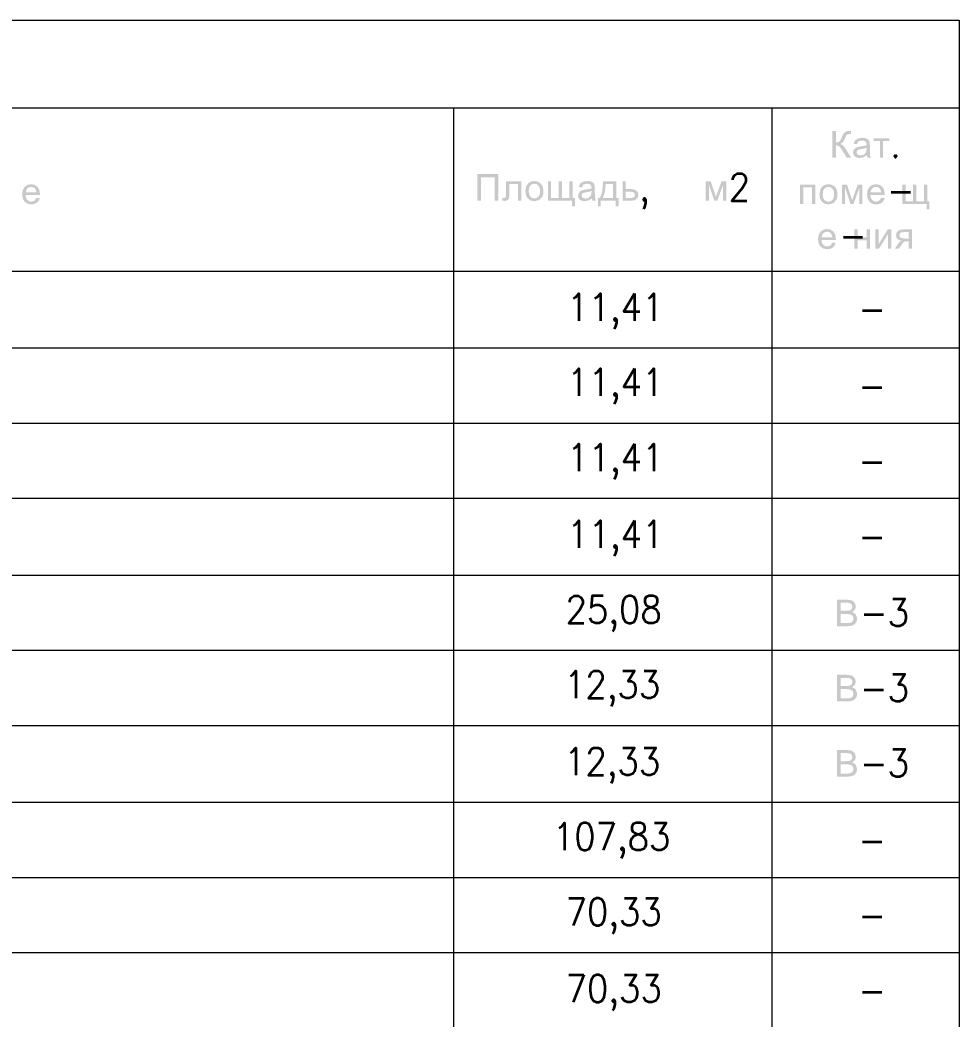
# Model space of a CAD drawing. Header units: millimetres. Extents: x 0 to 420, y 0 to 297.
# Drawn here: x 52.82 to 77.68, y 225.12 to 251.59 of the extents above; entities that cross this region are included whole.
import ezdxf

# ---------------------------------------------------------------- set-up
doc = ezdxf.new("R2010")
doc.units = ezdxf.units.MM
doc.styles.get("Standard").update_dxf_attribs({"font": 'STANDARD'})

msp = doc.modelspace()

# ---------------------------------------------------------------- hatches: boundary and pattern name
for points in [[(74.330389, 248.653542), (74.424096, 248.653542), (74.424096, 248.343759), (74.478322, 248.34996), (74.513944, 248.368563), (74.543779, 248.4108), (74.580641, 248.488177), (74.607168, 248.547364), (74.629148, 248.586293), (74.683167, 248.634249), (74.760889, 248.654093), (74.802161, 248.653748), (74.818215, 248.65299), (74.818215, 248.571962), (74.798922, 248.572513), (74.780181, 248.573064), (74.714035, 248.551016), (74.68992, 248.517116), (74.663323, 248.458411), (74.630113, 248.385375), (74.60269, 248.345412), (74.544261, 248.30793), (74.611992, 248.266933), (74.679309, 248.181701), (74.82483, 247.946332), (74.708523, 247.946332), (74.590563, 248.138155), (74.545363, 248.205128), (74.508432, 248.247296), (74.424096, 248.277062), (74.424096, 247.946332), (74.330389, 247.946332)], [(75.420753, 248.458411), (75.836921, 248.458411), (75.836921, 248.386753), (75.672107, 248.386753), (75.672107, 247.946332), (75.586118, 247.946332), (75.586118, 248.386753), (75.420753, 248.386753)], [(64.931838, 247.510542), (65.488014, 247.510542), (65.488014, 246.803332), (65.393757, 246.803332), (65.393757, 247.426757), (65.025545, 247.426757), (65.025545, 246.803332), (64.931838, 246.803332)], [(65.688033, 247.315411), (66.091522, 247.315411), (66.091522, 246.803332), (66.004981, 246.803332), (66.004981, 247.243753), (65.775125, 247.243753), (65.775125, 246.988541), (65.77354, 246.914264), (65.769061, 246.870581), (65.737091, 246.820971), (65.662125, 246.800025), (65.592121, 246.803884), (65.592121, 246.876093), (65.630155, 246.876093), (65.66874, 246.881605), (65.684174, 246.899244), (65.68693, 246.924806), (65.688033, 246.978068)], [(66.79824, 247.315411), (66.885332, 247.315411), (66.885332, 246.87499), (67.083218, 246.87499), (67.083218, 247.315411), (67.169759, 247.315411), (67.169759, 246.87499), (67.368197, 246.87499), (67.368197, 247.315411), (67.454186, 247.315411), (67.454186, 246.87499), (67.512064, 246.87499), (67.512064, 246.658363), (67.439855, 246.658363), (67.439855, 246.803332), (66.79824, 246.803332)], [(70.976131, 247.315411), (71.111179, 247.315411), (71.245675, 246.905858), (71.395055, 247.315411), (71.520181, 247.315411), (71.520181, 246.803332), (71.433089, 246.803332), (71.433089, 247.215641), (71.281504, 246.803332), (71.203783, 246.803332), (71.061018, 247.235485), (71.061018, 246.803332), (70.976131, 246.803332)], [(73.471596, 247.230745), (73.875637, 247.230745), (73.875637, 246.718666), (73.789096, 246.718666), (73.789096, 247.159087), (73.558688, 247.159087), (73.558688, 246.718666), (73.471596, 246.718666)], [(74.582304, 247.230745), (74.717351, 247.230745), (74.851848, 246.821192), (75.001227, 247.230745), (75.126353, 247.230745), (75.126353, 246.718666), (75.039261, 246.718666), (75.039261, 247.130975), (74.887677, 246.718666), (74.809956, 246.718666), (74.667191, 247.150818), (74.667191, 246.718666), (74.582304, 246.718666)], [(76.183134, 247.230745), (76.270226, 247.230745), (76.270226, 246.790324), (76.468112, 246.790324), (76.468112, 247.230745), (76.554653, 247.230745), (76.554653, 246.790324), (76.753091, 246.790324), (76.753091, 247.230745), (76.83908, 247.230745), (76.83908, 246.790324), (76.896958, 246.790324), (76.896958, 246.573696), (76.824749, 246.573696), (76.824749, 246.718666), (76.183134, 246.718666)], [(74.910928, 246.045411), (74.99802, 246.045411), (74.99802, 245.832642), (75.23835, 245.832642), (75.23835, 246.045411), (75.325442, 246.045411), (75.325442, 245.533332), (75.23835, 245.533332), (75.23835, 245.760433), (74.99802, 245.760433), (74.99802, 245.533332), (74.910928, 245.533332)], [(75.467657, 246.045411), (75.554749, 246.045411), (75.554749, 245.655151), (75.795079, 246.045411), (75.888785, 246.045411), (75.888785, 245.533332), (75.802245, 245.533332), (75.802245, 245.921388), (75.561364, 245.533332), (75.467657, 245.533332)]]:
    msp.add_hatch(color=251).paths.add_polyline_path(points, flags=0)
h = msp.add_hatch(color=251)
h.paths.add_polyline_path([(75.240876, 248.009722), (75.14772, 247.951293), (75.051809, 247.934757), (74.977119, 247.945092), (74.922273, 247.976098), (74.888305, 248.022951), (74.877074, 248.08138), (74.894161, 248.149731), (74.93881, 248.199891), (75.001648, 248.228555), (75.078818, 248.241784), (75.169631, 248.255013), (75.233159, 248.271549), (75.23371, 248.294149), (75.227578, 248.33928), (75.209456, 248.369114), (75.167702, 248.390956), (75.110238, 248.398329), (75.019838, 248.376831), (74.976844, 248.300764), (74.891956, 248.312339), (74.92999, 248.400534), (75.006609, 248.451797), (75.122916, 248.469987), (75.2293, 248.454553), (75.289934, 248.415417), (75.316943, 248.356988), (75.321353, 248.27651), (75.321353, 248.160755), (75.322662, 248.062019), (75.326865, 248.007517), (75.348914, 247.946332), (75.257963, 247.946332)], flags=0)
h.paths.add_polyline_path([(75.233159, 248.203199), (75.17411, 248.185284), (75.091496, 248.170677), (75.01598, 248.153038), (74.981805, 248.124926), (74.969678, 248.083585), (74.995585, 248.025707), (75.072755, 248.002556), (75.162052, 248.024605), (75.219378, 248.084687), (75.233159, 248.171779)], flags=0)
h = msp.add_hatch(color=251)
h.paths.add_polyline_path([(53.261045, 246.883479), (53.350893, 246.872455), (53.320576, 246.802657), (53.272069, 246.750636), (53.206612, 246.717908), (53.125446, 246.70709), (53.024849, 246.724178), (52.947403, 246.775992), (52.89807, 246.859226), (52.881809, 246.970571), (52.898345, 247.085086), (52.947955, 247.170662), (53.024367, 247.224268), (53.121036, 247.24232), (53.214123, 247.224681), (53.288606, 247.172316), (53.33725, 247.088393), (53.353649, 246.975532), (53.353098, 246.952381), (52.971106, 246.952381), (52.985575, 246.877967), (53.019061, 246.823397), (53.067155, 246.78991), (53.125997, 246.778748), (53.207577, 246.803553)], flags=0)
h.paths.add_polyline_path([(52.976067, 247.024039), (53.262147, 247.024039), (53.229626, 247.121053), (53.181601, 247.158535), (53.121587, 247.171213), (53.066673, 247.161016), (53.021266, 247.130975), (52.989365, 247.084328)], flags=0)
h = msp.add_hatch(color=251)
h.paths.add_polyline_path([(66.202195, 247.059647), (66.221763, 247.183326), (66.281019, 247.270212), (66.354262, 247.312655), (66.441974, 247.326987), (66.537954, 247.309624), (66.614504, 247.257534), (66.664871, 247.175196), (66.681752, 247.066813), (66.674311, 246.978068), (66.651987, 246.910819), (66.565997, 246.823176), (66.441974, 246.791757), (66.344822, 246.808844), (66.268341, 246.860659), (66.218732, 246.94465)], flags=0)
h.paths.add_polyline_path([(66.290941, 247.059647), (66.301689, 246.973176), (66.333936, 246.911922), (66.382374, 246.875473), (66.441974, 246.863415), (66.501092, 246.875542), (66.549461, 246.912473), (66.581707, 246.974416), (66.592455, 247.062404), (66.581707, 247.145499), (66.549461, 247.206271), (66.501092, 247.242995), (66.441974, 247.255329), (66.382374, 247.242995), (66.333936, 247.206271), (66.301689, 247.145155)], flags=0)
h = msp.add_hatch(color=251)
h.paths.add_polyline_path([(67.960944, 246.866722), (67.867788, 246.808293), (67.771877, 246.791757), (67.697187, 246.802092), (67.642341, 246.833098), (67.608373, 246.879951), (67.597142, 246.93838), (67.614229, 247.006731), (67.658878, 247.056891), (67.721716, 247.085555), (67.798887, 247.098784), (67.889699, 247.112013), (67.953227, 247.128549), (67.953778, 247.151149), (67.947646, 247.19628), (67.929525, 247.226114), (67.88777, 247.247956), (67.830306, 247.255329), (67.739906, 247.233831), (67.696912, 247.157764), (67.612025, 247.169339), (67.650058, 247.257534), (67.726677, 247.308797), (67.842984, 247.326987), (67.949368, 247.311553), (68.010002, 247.272417), (68.037012, 247.213988), (68.041421, 247.13351), (68.041421, 247.017755), (68.04273, 246.919019), (68.046933, 246.864517), (68.068982, 246.803332), (67.978031, 246.803332)], flags=0)
h.paths.add_polyline_path([(67.953227, 247.060199), (67.894178, 247.042284), (67.811564, 247.027677), (67.736048, 247.010038), (67.701873, 246.981926), (67.689746, 246.940585), (67.715653, 246.882707), (67.792823, 246.859556), (67.88212, 246.881605), (67.939446, 246.941687), (67.953227, 247.028779)], flags=0)
h = msp.add_hatch(color=251)
h.paths.add_polyline_path([(68.256025, 247.315411), (68.613213, 247.315411), (68.613213, 246.87499), (68.668885, 246.87499), (68.668885, 246.658363), (68.597227, 246.658363), (68.597227, 246.803332), (68.194289, 246.803332), (68.194289, 246.658363), (68.122631, 246.658363), (68.122631, 246.87499), (68.168382, 246.87499), (68.207966, 246.949), (68.235768, 247.047038), (68.251788, 247.169158)], flags=0)
h.paths.add_polyline_path([(68.328786, 247.243753), (68.304463, 247.026712), (68.251615, 246.87499), (68.526672, 246.87499), (68.526672, 247.243753)], flags=0)
h = msp.add_hatch(color=251)
h.paths.add_polyline_path([(68.775149, 247.315411), (68.861689, 247.315411), (68.861689, 247.11532), (68.971932, 247.11532), (69.067017, 247.104709), (69.137297, 247.073428), (69.180981, 247.023956), (69.195726, 246.958775), (69.183461, 246.898899), (69.147219, 246.848532), (69.083967, 246.814563), (68.991776, 246.803332), (68.775149, 246.803332)], flags=0)
h.paths.add_polyline_path([(68.861689, 246.87499), (68.95264, 246.87499), (69.023402, 246.879951), (69.0706, 246.894834), (69.096921, 246.920741), (69.105878, 246.958224), (69.079419, 247.017204), (69.037527, 247.037048), (68.964215, 247.043662), (68.861689, 247.043662)], flags=0)
h = msp.add_hatch(color=251)
h.paths.add_polyline_path([(73.986259, 246.974981), (74.005827, 247.09866), (74.065082, 247.185545), (74.138325, 247.227989), (74.226037, 247.24232), (74.322018, 247.224957), (74.398568, 247.172867), (74.448935, 247.090529), (74.465816, 246.982147), (74.458375, 246.893401), (74.43605, 246.826153), (74.350061, 246.738509), (74.226037, 246.70709), (74.128886, 246.724178), (74.052405, 246.775992), (74.002795, 246.859983)], flags=0)
h.paths.add_polyline_path([(74.075004, 246.974981), (74.085753, 246.888509), (74.117999, 246.827255), (74.166437, 246.790806), (74.226037, 246.778748), (74.285155, 246.790875), (74.333524, 246.827806), (74.36577, 246.889749), (74.376519, 246.977737), (74.36577, 247.060833), (74.333524, 247.121604), (74.285155, 247.158329), (74.226037, 247.170662), (74.166437, 247.158329), (74.117999, 247.121604), (74.085753, 247.060488)], flags=0)
h = msp.add_hatch(color=251)
h.paths.add_polyline_path([(75.624701, 246.883479), (75.714549, 246.872455), (75.684233, 246.802657), (75.635726, 246.750636), (75.570269, 246.717908), (75.489102, 246.70709), (75.388506, 246.724178), (75.31106, 246.775992), (75.261726, 246.859226), (75.245465, 246.970571), (75.262002, 247.085086), (75.311611, 247.170662), (75.388023, 247.224268), (75.484693, 247.24232), (75.577779, 247.224681), (75.652262, 247.172316), (75.700907, 247.088393), (75.717306, 246.975532), (75.716754, 246.952381), (75.334762, 246.952381), (75.349232, 246.877967), (75.382718, 246.823397), (75.430811, 246.78991), (75.489654, 246.778748), (75.571234, 246.803553)], flags=0)
h.paths.add_polyline_path([(75.339723, 247.024039), (75.625804, 247.024039), (75.593282, 247.121053), (75.545257, 247.158535), (75.485244, 247.171213), (75.430329, 247.161016), (75.384923, 247.130975), (75.353021, 247.084328)], flags=0)
h = msp.add_hatch(color=251)
h.paths.add_polyline_path([(74.329618, 245.698146), (74.419466, 245.687121), (74.389149, 245.617324), (74.340642, 245.565303), (74.275185, 245.532574), (74.194019, 245.521757), (74.093422, 245.538845), (74.015976, 245.590659), (73.966642, 245.673892), (73.950382, 245.785238), (73.966918, 245.899753), (74.016527, 245.985329), (74.09294, 246.038935), (74.189609, 246.056987), (74.282696, 246.039348), (74.357178, 245.986983), (74.405823, 245.90306), (74.422222, 245.790199), (74.421671, 245.767048), (74.039678, 245.767048), (74.054148, 245.692634), (74.087634, 245.638063), (74.135728, 245.604577), (74.19457, 245.593415), (74.27615, 245.61822)], flags=0)
h.paths.add_polyline_path([(74.044639, 245.838706), (74.33072, 245.838706), (74.298198, 245.93572), (74.250174, 245.973202), (74.19016, 245.98588), (74.135245, 245.975683), (74.089839, 245.945641), (74.057937, 245.898995)], flags=0)
h = msp.add_hatch(color=251)
h.paths.add_polyline_path([(76.435494, 246.045411), (76.435494, 245.533332), (76.348953, 245.533332), (76.348953, 245.732872), (76.298792, 245.732872), (76.230441, 245.720746), (76.203087, 245.69601), (76.165398, 245.645229), (76.08933, 245.533332), (75.981843, 245.533332), (76.07555, 245.671136), (76.118269, 245.720608), (76.160988, 245.742794), (76.096152, 245.761053), (76.050745, 245.796262), (76.023736, 245.84284), (76.014916, 245.896032), (76.026561, 245.956252), (76.06177, 246.00407), (76.119096, 246.035076), (76.19792, 246.045411)], flags=0)
h.paths.add_polyline_path([(76.348953, 245.973753), (76.225481, 245.973753), (76.161471, 245.967621), (76.125159, 245.9495), (76.103111, 245.893276), (76.111379, 245.853451), (76.136184, 245.826028), (76.181797, 245.809905), (76.253041, 245.80453), (76.348953, 245.80453)], flags=0)
h = msp.add_hatch(color=251)
h.paths.add_polyline_path([(74.451877, 235.542666), (74.451877, 236.249875), (74.717563, 236.249875), (74.847099, 236.228378), (74.923718, 236.162232), (74.95183, 236.069076), (74.927025, 235.983087), (74.852611, 235.919146), (74.909386, 235.893101), (74.951278, 235.854654), (74.986005, 235.747718), (74.965059, 235.655114), (74.913244, 235.589519), (74.835523, 235.554241), (74.721422, 235.542666)], flags=0)
h.paths.add_polyline_path([(74.545584, 235.95277), (74.69827, 235.95277), (74.787567, 235.961038), (74.841586, 235.995765), (74.859777, 236.058052), (74.842689, 236.119788), (74.794182, 236.156168), (74.751601, 236.16361), (74.686695, 236.16609), (74.545584, 236.16609)], flags=0)
h.paths.add_polyline_path([(74.545584, 235.625899), (74.721422, 235.625899), (74.785362, 235.629758), (74.839382, 235.648499), (74.874659, 235.688187), (74.888991, 235.747718), (74.868596, 235.81662), (74.812372, 235.85741), (74.709295, 235.868985), (74.545584, 235.868985)], flags=0)
h = msp.add_hatch(color=251)
h.paths.add_polyline_path([(74.451877, 233.552999), (74.451877, 234.260208), (74.717563, 234.260208), (74.847099, 234.238711), (74.923718, 234.172565), (74.95183, 234.07941), (74.927025, 233.99342), (74.852611, 233.929479), (74.909386, 233.903434), (74.951278, 233.864987), (74.986005, 233.758051), (74.965059, 233.665447), (74.913244, 233.599852), (74.835523, 233.564575), (74.721422, 233.552999)], flags=0)
h.paths.add_polyline_path([(74.545584, 233.963103), (74.69827, 233.963103), (74.787567, 233.971371), (74.841586, 234.006098), (74.859777, 234.068385), (74.842689, 234.130121), (74.794182, 234.166502), (74.751601, 234.173943), (74.686695, 234.176424), (74.545584, 234.176424)], flags=0)
h.paths.add_polyline_path([(74.545584, 233.636233), (74.721422, 233.636233), (74.785362, 233.640091), (74.839382, 233.658832), (74.874659, 233.69852), (74.888991, 233.758051), (74.868596, 233.826953), (74.812372, 233.867743), (74.709295, 233.879319), (74.545584, 233.879319)], flags=0)
h = msp.add_hatch(color=251)
h.paths.add_polyline_path([(74.451877, 231.563332), (74.451877, 232.270542), (74.717563, 232.270542), (74.847099, 232.249044), (74.923718, 232.182898), (74.95183, 232.089743), (74.927025, 232.003753), (74.852611, 231.939812), (74.909386, 231.913768), (74.951278, 231.87532), (74.986005, 231.768384), (74.965059, 231.67578), (74.913244, 231.610186), (74.835523, 231.574908), (74.721422, 231.563332)], flags=0)
h.paths.add_polyline_path([(74.545584, 231.973437), (74.69827, 231.973437), (74.787567, 231.981705), (74.841586, 232.016431), (74.859777, 232.078719), (74.842689, 232.140455), (74.794182, 232.176835), (74.751601, 232.184276), (74.686695, 232.186757), (74.545584, 232.186757)], flags=0)
h.paths.add_polyline_path([(74.545584, 231.646566), (74.721422, 231.646566), (74.785362, 231.650424), (74.839382, 231.669166), (74.874659, 231.708853), (74.888991, 231.768384), (74.868596, 231.837286), (74.812372, 231.878076), (74.709295, 231.889652), (74.545584, 231.889652)], flags=0)

# ---------------------------------------------------------------- linework, layer by layer
at = {"color": 251, "lineweight": 0}
for points in [[(28.913668, 251.586999), (77.681668, 251.586999)], [(77.681668, 251.586999), (77.681668, 249.258666)]]:
    msp.add_lwpolyline(points, dxfattribs=at)
at = {"color": 7, "lineweight": 0}
for points in [[(28.913668, 249.258666), (77.681668, 249.258666)], [(64.304335, 249.258666), (64.304335, 42.502666)], [(72.728668, 249.258666), (72.728668, 42.502666)], [(77.681668, 249.258666), (77.681668, 42.502666)], [(28.913668, 244.940666), (77.681668, 244.940666)], [(28.913668, 242.908666), (77.681668, 242.908666)], [(28.913668, 240.918999), (77.681668, 240.918999)], [(28.913668, 238.929332), (77.681668, 238.929332)], [(28.913668, 236.897332), (77.681668, 236.897332)], [(28.913668, 234.907666), (77.681668, 234.907666)], [(28.913668, 232.917999), (77.681668, 232.917999)], [(28.913668, 230.885999), (77.681668, 230.885999)], [(28.913668, 228.896332), (77.681668, 228.896332)], [(28.913668, 226.906666), (77.681668, 226.906666)]]:
    msp.add_lwpolyline(points, dxfattribs=at)

# ---------------------------------------------------------------- texts
at = {"color": 251, "insert": (75.86133, 248.67104), "char_height": 0.724708, "attachment_point": 1}
msp.add_mtext('.', dxfattribs=at)
at = {"color": 251, "char_height": 0.724708, "attachment_point": 1}
for s, insert, width in [('2', (71.585665, 247.528041), 0.32209244), ('-', (75.776667, 247.443374), 0.32209244), (',     ', (69.215, 247.528041), 0.04026156), ('-', (74.506667, 246.258041), 0.32209244), ('11,41', (67.31, 244.353041), 1.89229311), ('-', (75.014672, 244.310708), 0.32209244), ('11,41', (67.31, 242.363374), 1.89229311), ('-', (75.014672, 242.278706), 0.32209244), ('11,41', (67.31, 240.373706), 1.89229311), ('-', (75.014672, 240.289039), 0.32209244), ('11,41', (67.31, 238.341707), 1.89229311), ('-', (75.014672, 238.299376), 0.32209244), ('25,08', (67.267668, 236.35204), 2.29490867), ('-3', (75.057003, 236.267372), 0.88575422), ('12,33', (67.225337, 234.362372), 2.13386244), ('-3', (75.057003, 234.277709), 0.88575422), ('12,33', (67.225337, 232.330373), 2.13386244), ('-3', (75.057003, 232.288041), 0.88575422), ('107,83', (66.929003, 230.340706), 2.69752422), ('-', (75.014672, 230.256042), 0.32209244), ('70,33', (67.267668, 228.351042), 2.29490867), ('-', (75.014672, 228.266375), 0.32209244), ('70,33', (67.267668, 226.319039), 2.29490867), ('-', (75.014672, 226.276707), 0.32209244)]:
    msp.add_mtext(s, dxfattribs=dict(at, insert=insert, width=width))

doc.saveas('drawing.dxf')
